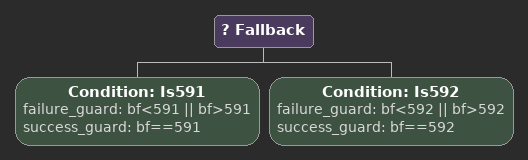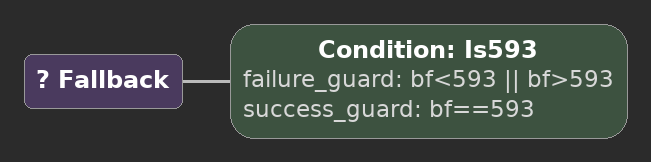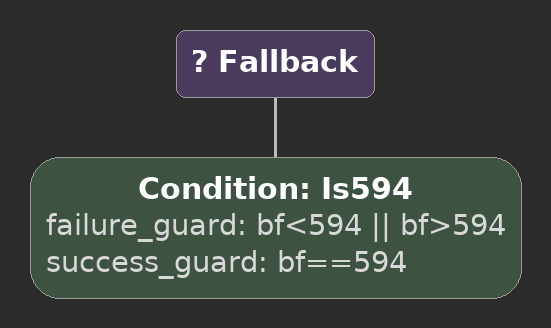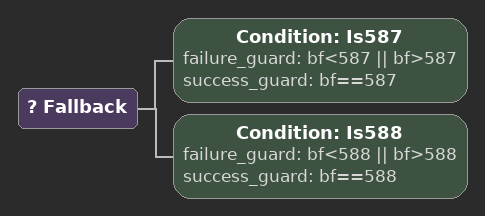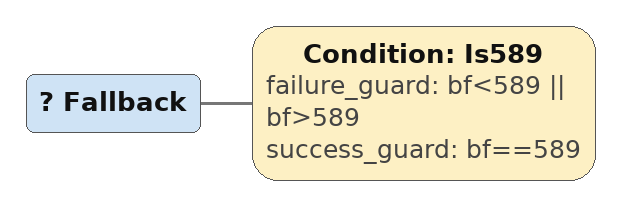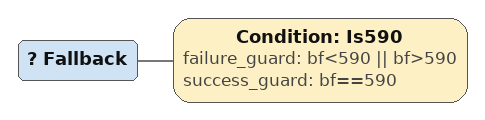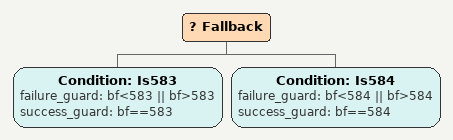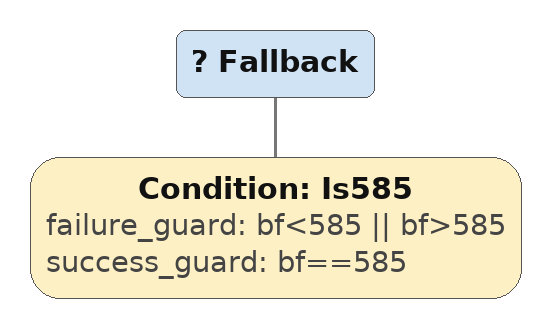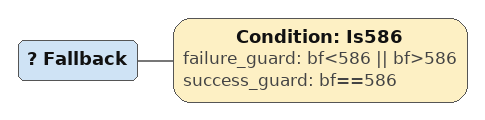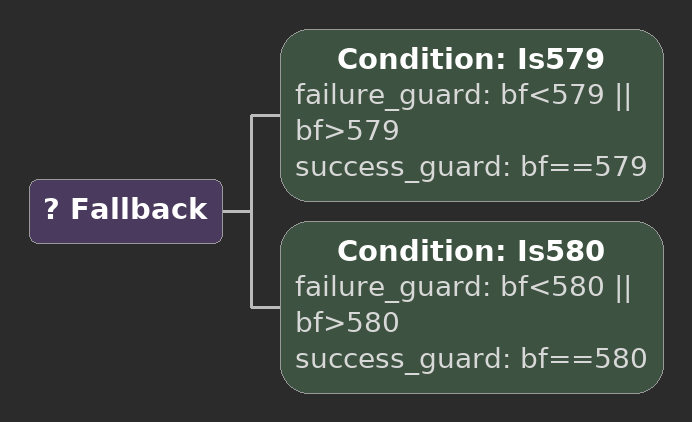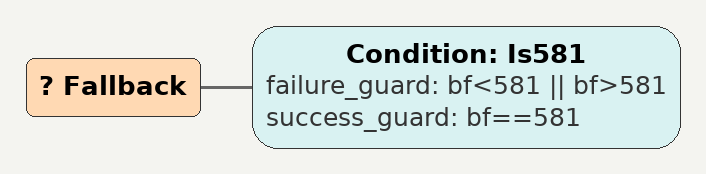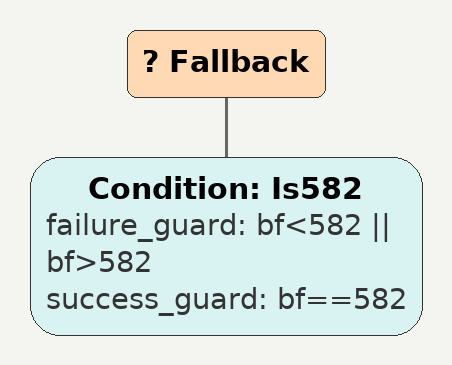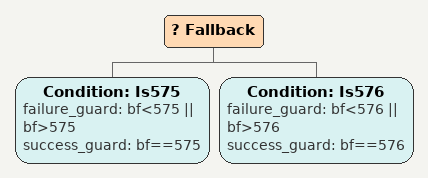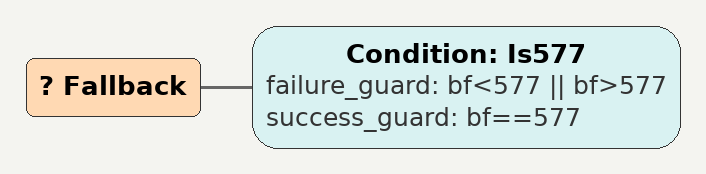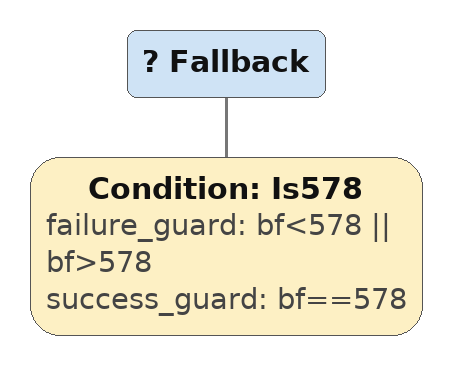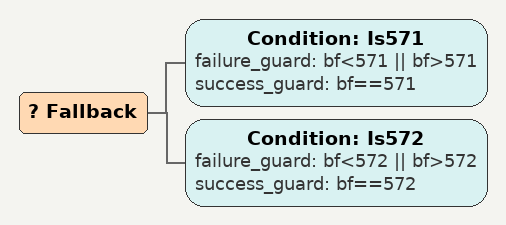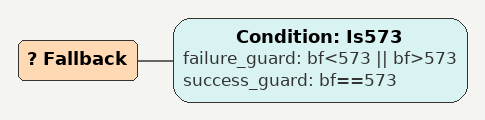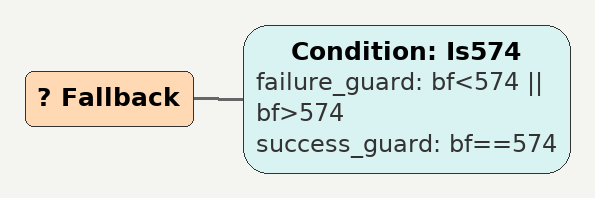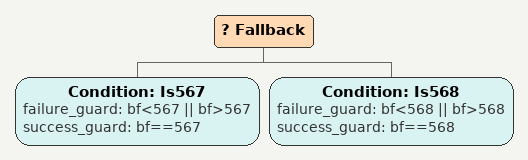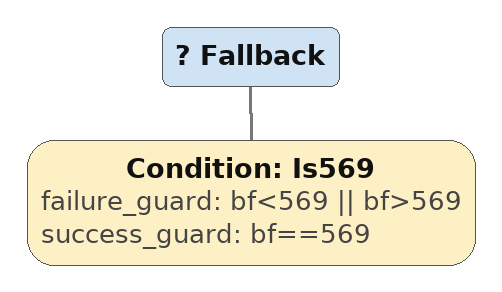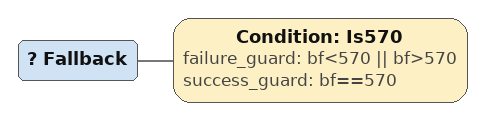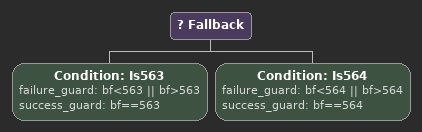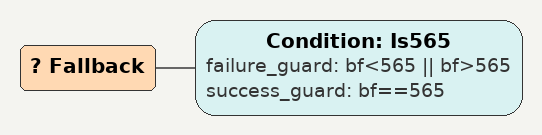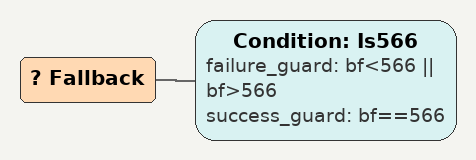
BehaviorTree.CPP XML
<Fallback>
    <Condition ID="Is591" failure_guard="bf&lt;591 || bf>591" success_guard="bf==591"/>
    <Condition ID="Is592" failure_guard="bf&lt;592 || bf>592" success_guard="bf==592"/>
        sequence590
        sequence
        children {
        } end_children
    } end_composite
</Fallback>

<Fallback>
    <Condition ID="Is593" failure_guard="bf&lt;593 || bf>593" success_guard="bf==593"/>
        sequence590
        sequence
        children {
        } end_children
    } end_composite
</Fallback>

<Fallback>
    <Condition ID="Is594" failure_guard="bf&lt;594 || bf>594" success_guard="bf==594"/>
        sequence590
        sequence
        children {
        } end_children
    } end_composite
</Fallback>

<Fallback>
    <Condition ID="Is587" failure_guard="bf&lt;587 || bf>587" success_guard="bf==587"/>
    <Condition ID="Is588" failure_guard="bf&lt;588 || bf>588" success_guard="bf==588"/>
        sequence586
        sequence
        children {
        } end_children
    } end_composite
</Fallback>

<Fallback>
    <Condition ID="Is589" failure_guard="bf&lt;589 || bf>589" success_guard="bf==589"/>
        sequence586
        sequence
        children {
        } end_children
    } end_composite
</Fallback>

<Fallback>
    <Condition ID="Is590" failure_guard="bf&lt;590 || bf>590" success_guard="bf==590"/>
        sequence586
        sequence
        children {
        } end_children
    } end_composite
</Fallback>

<Fallback>
    <Condition ID="Is583" failure_guard="bf&lt;583 || bf>583" success_guard="bf==583"/>
    <Condition ID="Is584" failure_guard="bf&lt;584 || bf>584" success_guard="bf==584"/>
        sequence582
        sequence
        children {
        } end_children
    } end_composite
</Fallback>

<Fallback>
    <Condition ID="Is585" failure_guard="bf&lt;585 || bf>585" success_guard="bf==585"/>
        sequence582
        sequence
        children {
        } end_children
    } end_composite
</Fallback>

<Fallback>
    <Condition ID="Is586" failure_guard="bf&lt;586 || bf>586" success_guard="bf==586"/>
        sequence582
        sequence
        children {
        } end_children
    } end_composite
</Fallback>

<Fallback>
    <Condition ID="Is579" failure_guard="bf&lt;579 || bf>579" success_guard="bf==579"/>
    <Condition ID="Is580" failure_guard="bf&lt;580 || bf>580" success_guard="bf==580"/>
        sequence578
        sequence
        children {
        } end_children
    } end_composite
</Fallback>

<Fallback>
    <Condition ID="Is581" failure_guard="bf&lt;581 || bf>581" success_guard="bf==581"/>
        sequence578
        sequence
        children {
        } end_children
    } end_composite
</Fallback>

<Fallback>
    <Condition ID="Is582" failure_guard="bf&lt;582 || bf>582" success_guard="bf==582"/>
        sequence578
        sequence
        children {
        } end_children
    } end_composite
</Fallback>

<Fallback>
    <Condition ID="Is575" failure_guard="bf&lt;575 || bf>575" success_guard="bf==575"/>
    <Condition ID="Is576" failure_guard="bf&lt;576 || bf>576" success_guard="bf==576"/>
        sequence574
        sequence
        children {
        } end_children
    } end_composite
</Fallback>

<Fallback>
    <Condition ID="Is577" failure_guard="bf&lt;577 || bf>577" success_guard="bf==577"/>
        sequence574
        sequence
        children {
        } end_children
    } end_composite
</Fallback>

<Fallback>
    <Condition ID="Is578" failure_guard="bf&lt;578 || bf>578" success_guard="bf==578"/>
        sequence574
        sequence
        children {
        } end_children
    } end_composite
</Fallback>

<Fallback>
    <Condition ID="Is571" failure_guard="bf&lt;571 || bf>571" success_guard="bf==571"/>
    <Condition ID="Is572" failure_guard="bf&lt;572 || bf>572" success_guard="bf==572"/>
        sequence570
        sequence
        children {
        } end_children
    } end_composite
</Fallback>

<Fallback>
    <Condition ID="Is573" failure_guard="bf&lt;573 || bf>573" success_guard="bf==573"/>
        sequence570
        sequence
        children {
        } end_children
    } end_composite
</Fallback>

<Fallback>
    <Condition ID="Is574" failure_guard="bf&lt;574 || bf>574" success_guard="bf==574"/>
        sequence570
        sequence
        children {
        } end_children
    } end_composite
</Fallback>

<Fallback>
    <Condition ID="Is567" failure_guard="bf&lt;567 || bf>567" success_guard="bf==567"/>
    <Condition ID="Is568" failure_guard="bf&lt;568 || bf>568" success_guard="bf==568"/>
        sequence566
        sequence
        children {
        } end_children
    } end_composite
</Fallback>

<Fallback>
    <Condition ID="Is569" failure_guard="bf&lt;569 || bf>569" success_guard="bf==569"/>
        sequence566
        sequence
        children {
        } end_children
    } end_composite
</Fallback>

<Fallback>
    <Condition ID="Is570" failure_guard="bf&lt;570 || bf>570" success_guard="bf==570"/>
        sequence566
        sequence
        children {
        } end_children
    } end_composite
</Fallback>

<Fallback>
    <Condition ID="Is563" failure_guard="bf&lt;563 || bf>563" success_guard="bf==563"/>
    <Condition ID="Is564" failure_guard="bf&lt;564 || bf>564" success_guard="bf==564"/>
        sequence562
        sequence
        children {
        } end_children
    } end_composite
</Fallback>

<Fallback>
    <Condition ID="Is565" failure_guard="bf&lt;565 || bf>565" success_guard="bf==565"/>
        sequence562
        sequence
        children {
        } end_children
    } end_composite
</Fallback>

<Fallback>
    <Condition ID="Is566" failure_guard="bf&lt;566 || bf>566" success_guard="bf==566"/>
        sequence562
        sequence
        children {
        } end_children
    } end_composite
</Fallback>
